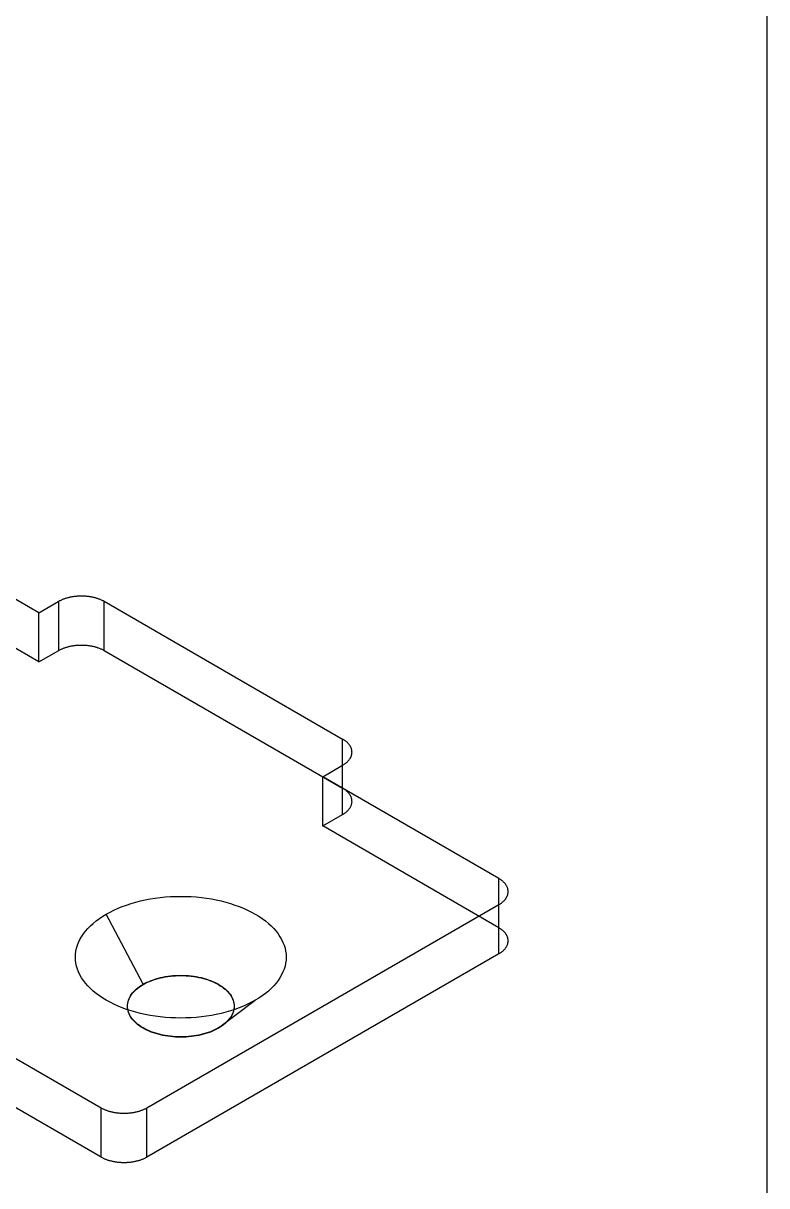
# Model space of a CAD drawing. Header units: inches. Extents: x 0.5 to 33.5, y 0.5 to 21.5.
# Drawn here: x 30.01 to 33.53, y 10.55 to 16.04 of the extents above; entities that cross this region are included whole.
import ezdxf

# ---------------------------------------------------------------- set-up
doc = ezdxf.new("R2010")
doc.units = ezdxf.units.IN
doc.header["$MEASUREMENT"] = 0

msp = doc.modelspace()

# ---------------------------------------------------------------- linework, layer by layer
at = {"layer": 'OUTLINE'}
for p, q in [((33.5278, 21.5278), (33.5278, 0.4722)), ((30.0878, 13.254), (29.256, 13.7343)), ((30.0878, 13.0216), (29.256, 13.5019)), ((30.0878, 13.254), (30.1817, 13.3082)), ((30.1817, 13.3082), (30.1843, 13.3097)), ((30.1817, 13.0759), (30.1817, 13.3082)), ((30.1843, 13.3097), (30.1871, 13.3112)), ((30.1871, 13.3112), (30.1899, 13.3126)), ((30.1899, 13.3126), (30.1927, 13.314)), ((30.1927, 13.314), (30.1956, 13.3154)), ((30.1956, 13.3154), (30.1986, 13.3167)), ((30.1986, 13.3167), (30.2016, 13.3179)), ((30.2016, 13.3179), (30.2047, 13.3191)), ((30.2047, 13.3191), (30.2078, 13.3203)), ((30.2078, 13.3203), (30.211, 13.3214)), ((30.211, 13.3214), (30.2142, 13.3225)), ((30.2142, 13.3225), (30.2174, 13.3236)), ((30.2174, 13.3236), (30.2208, 13.3245)), ((30.2208, 13.3245), (30.2241, 13.3255)), ((30.2241, 13.3255), (30.2275, 13.3264)), ((30.2275, 13.3264), (30.2309, 13.3272)), ((30.2309, 13.3272), (30.2344, 13.328)), ((30.2344, 13.328), (30.2379, 13.3288)), ((30.2379, 13.3288), (30.2414, 13.3295)), ((30.2414, 13.3295), (30.2449, 13.3301)), ((30.2449, 13.3301), (30.2485, 13.3307)), ((30.2485, 13.3307), (30.2521, 13.3313)), ((30.2521, 13.3313), (30.2557, 13.3318)), ((30.2557, 13.3318), (30.2594, 13.3322)), ((30.2594, 13.3322), (30.263, 13.3326)), ((30.263, 13.3326), (30.2667, 13.333)), ((30.2667, 13.333), (30.2704, 13.3332)), ((30.2704, 13.3332), (30.2741, 13.3335)), ((30.2741, 13.3335), (30.2778, 13.3337)), ((30.2778, 13.3337), (30.2815, 13.3338)), ((30.2815, 13.3338), (30.2853, 13.3339)), ((30.2853, 13.3339), (30.289, 13.3339)), ((30.289, 13.3339), (30.2927, 13.3339)), ((30.2927, 13.3339), (30.2964, 13.3338)), ((30.2964, 13.3338), (30.3002, 13.3337)), ((30.3002, 13.3337), (30.3039, 13.3335)), ((30.3039, 13.3335), (30.3076, 13.3332)), ((30.3076, 13.3332), (30.3113, 13.333)), ((30.3113, 13.333), (30.3149, 13.3326)), ((30.3149, 13.3326), (30.3186, 13.3322)), ((30.3186, 13.3322), (30.3222, 13.3318)), ((30.3222, 13.3318), (30.3259, 13.3313)), ((30.3259, 13.3313), (30.3295, 13.3307)), ((30.3295, 13.3307), (30.3331, 13.3301)), ((30.3331, 13.3301), (30.3366, 13.3295)), ((30.3366, 13.3295), (30.3401, 13.3288)), ((30.3401, 13.3288), (30.3436, 13.328)), ((30.3436, 13.328), (30.3471, 13.3272)), ((30.3471, 13.3272), (30.3505, 13.3264)), ((30.3505, 13.3264), (30.3539, 13.3255)), ((30.3539, 13.3255), (30.3572, 13.3245)), ((30.3572, 13.3245), (30.3605, 13.3236)), ((30.3605, 13.3236), (30.3638, 13.3225)), ((30.3638, 13.3225), (30.367, 13.3214)), ((30.367, 13.3214), (30.3702, 13.3203)), ((30.3702, 13.3203), (30.3733, 13.3191)), ((30.3733, 13.3191), (30.3764, 13.3179)), ((30.3764, 13.3179), (30.3794, 13.3167)), ((30.3794, 13.3167), (30.3824, 13.3154)), ((30.3824, 13.3154), (30.3853, 13.314)), ((30.3853, 13.314), (30.3881, 13.3126)), ((30.3881, 13.3126), (30.3909, 13.3112)), ((30.3909, 13.3112), (30.3937, 13.3097)), ((30.3937, 13.3097), (30.3963, 13.3082)), ((30.3963, 13.3082), (31.5232, 12.6576)), ((30.3963, 13.0759), (30.3963, 13.3082)), ((30.0878, 13.0216), (30.0878, 13.254)), ((30.0878, 13.0216), (30.1817, 13.0759)), ((30.1817, 13.0759), (30.1843, 13.0774)), ((30.1843, 13.0774), (30.1871, 13.0788)), ((30.1871, 13.0788), (30.1899, 13.0803)), ((30.1899, 13.0803), (30.1927, 13.0816)), ((30.1927, 13.0816), (30.1956, 13.083)), ((30.1956, 13.083), (30.1986, 13.0843)), ((30.1986, 13.0843), (30.2016, 13.0855)), ((30.2016, 13.0855), (30.2047, 13.0868)), ((30.2047, 13.0868), (30.2078, 13.0879)), ((30.2078, 13.0879), (30.211, 13.0891)), ((30.211, 13.0891), (30.2142, 13.0901)), ((30.2142, 13.0901), (30.2174, 13.0912)), ((30.2174, 13.0912), (30.2208, 13.0922)), ((30.2208, 13.0922), (30.2241, 13.0931)), ((30.2241, 13.0931), (30.2275, 13.094)), ((30.2275, 13.094), (30.2309, 13.0949)), ((30.2309, 13.0949), (30.2344, 13.0957)), ((30.2344, 13.0957), (30.2379, 13.0964)), ((30.2379, 13.0964), (30.2414, 13.0971)), ((30.2414, 13.0971), (30.2449, 13.0978)), ((30.2449, 13.0978), (30.2485, 13.0984)), ((30.2485, 13.0984), (30.2521, 13.0989)), ((30.2521, 13.0989), (30.2557, 13.0994)), ((30.2557, 13.0994), (30.2594, 13.0998)), ((30.2594, 13.0998), (30.263, 13.1002)), ((30.263, 13.1002), (30.2667, 13.1006)), ((30.2667, 13.1006), (30.2704, 13.1009)), ((30.2704, 13.1009), (30.2741, 13.1011)), ((30.2741, 13.1011), (30.2778, 13.1013)), ((30.2778, 13.1013), (30.2815, 13.1014)), ((30.2815, 13.1014), (30.2853, 13.1015)), ((30.2853, 13.1015), (30.289, 13.1015)), ((30.289, 13.1015), (30.2927, 13.1015)), ((30.2927, 13.1015), (30.2964, 13.1014)), ((30.2964, 13.1014), (30.3002, 13.1013)), ((30.3002, 13.1013), (30.3039, 13.1011)), ((30.3039, 13.1011), (30.3076, 13.1009)), ((30.3076, 13.1009), (30.3113, 13.1006)), ((30.3113, 13.1006), (30.3149, 13.1002)), ((30.3149, 13.1002), (30.3186, 13.0998)), ((30.3186, 13.0998), (30.3222, 13.0994)), ((30.3222, 13.0994), (30.3259, 13.0989)), ((30.3259, 13.0989), (30.3295, 13.0984)), ((30.3295, 13.0984), (30.3331, 13.0978)), ((30.3331, 13.0978), (30.3366, 13.0971)), ((30.3366, 13.0971), (30.3401, 13.0964)), ((30.3401, 13.0964), (30.3436, 13.0957)), ((30.3436, 13.0957), (30.3471, 13.0949)), ((30.3471, 13.0949), (30.3505, 13.094)), ((30.3505, 13.094), (30.3539, 13.0931)), ((30.3539, 13.0931), (30.3572, 13.0922)), ((30.3572, 13.0922), (30.3605, 13.0912)), ((30.3605, 13.0912), (30.3638, 13.0901)), ((30.3638, 13.0901), (30.367, 13.0891)), ((30.367, 13.0891), (30.3702, 13.0879)), ((30.3702, 13.0879), (30.3733, 13.0868)), ((30.3733, 13.0868), (30.3764, 13.0855)), ((30.3764, 13.0855), (30.3794, 13.0843)), ((30.3794, 13.0843), (30.3824, 13.083)), ((30.3824, 13.083), (30.3853, 13.0816)), ((30.3853, 13.0816), (30.3881, 13.0803)), ((30.3881, 13.0803), (30.3909, 13.0788)), ((30.3909, 13.0788), (30.3937, 13.0774)), ((30.3937, 13.0774), (30.3963, 13.0759)), ((30.3963, 13.0759), (31.5232, 12.4252)), ((30.3829, 10.9148), (27.3778, 12.6498)), ((31.5258, 12.656), (31.5232, 12.6576)), ((31.5232, 12.4252), (31.5232, 12.6576)), ((31.5284, 12.6545), (31.5258, 12.656)), ((31.5308, 12.6529), (31.5284, 12.6545)), ((31.5332, 12.6512), (31.5308, 12.6529)), ((31.5356, 12.6495), (31.5332, 12.6512)), ((31.5378, 12.6478), (31.5356, 12.6495)), ((31.54, 12.6461), (31.5378, 12.6478)), ((31.5421, 12.6443), (31.54, 12.6461)), ((31.5441, 12.6425), (31.5421, 12.6443)), ((31.5461, 12.6407), (31.5441, 12.6425)), ((31.548, 12.6388), (31.5461, 12.6407)), ((31.5498, 12.6369), (31.548, 12.6388)), ((31.5515, 12.635), (31.5498, 12.6369)), ((31.5531, 12.6331), (31.5515, 12.635)), ((31.5547, 12.6311), (31.5531, 12.6331)), ((31.5561, 12.6292), (31.5547, 12.6311)), ((31.5575, 12.6272), (31.5561, 12.6292)), ((31.5588, 12.6251), (31.5575, 12.6272)), ((31.56, 12.6231), (31.5588, 12.6251)), ((31.5612, 12.6211), (31.56, 12.6231)), ((31.5622, 12.619), (31.5612, 12.6211)), ((31.5612, 12.5702), (31.5622, 12.5722)), ((31.5631, 12.6169), (31.5622, 12.619)), ((31.5622, 12.5722), (31.5631, 12.5743)), ((31.564, 12.6148), (31.5631, 12.6169)), ((31.5631, 12.5743), (31.564, 12.5764)), ((31.5648, 12.6127), (31.564, 12.6148)), ((31.564, 12.5764), (31.5648, 12.5785)), ((31.5655, 12.6106), (31.5648, 12.6127)), ((31.5648, 12.5785), (31.5655, 12.5806)), ((31.566, 12.6085), (31.5655, 12.6106)), ((31.5655, 12.5806), (31.566, 12.5828)), ((31.5666, 12.6063), (31.566, 12.6085)), ((31.566, 12.5828), (31.5666, 12.5849)), ((31.567, 12.6042), (31.5666, 12.6063)), ((31.5666, 12.5849), (31.567, 12.587)), ((31.5673, 12.6021), (31.567, 12.6042)), ((31.567, 12.587), (31.5673, 12.5892)), ((31.5675, 12.5999), (31.5673, 12.6021)), ((31.5673, 12.5892), (31.5675, 12.5913)), ((31.5676, 12.5978), (31.5675, 12.5999)), ((31.5675, 12.5913), (31.5676, 12.5935)), ((31.5677, 12.5956), (31.5676, 12.5978)), ((31.5676, 12.5935), (31.5677, 12.5956)), ((31.4293, 12.4794), (31.5232, 12.5337)), ((31.5232, 12.5337), (31.5258, 12.5352)), ((31.5232, 12.3013), (31.5232, 12.5337)), ((31.5258, 12.5352), (31.5284, 12.5368)), ((31.5284, 12.5368), (31.5308, 12.5384)), ((31.5308, 12.5384), (31.5332, 12.54)), ((31.5332, 12.54), (31.5356, 12.5417)), ((31.5356, 12.5417), (31.5378, 12.5434)), ((31.5378, 12.5434), (31.54, 12.5452)), ((31.54, 12.5452), (31.5421, 12.5469)), ((31.5421, 12.5469), (31.5441, 12.5487)), ((31.5441, 12.5487), (31.5461, 12.5506)), ((31.5461, 12.5506), (31.548, 12.5524)), ((31.548, 12.5524), (31.5498, 12.5543)), ((31.5498, 12.5543), (31.5515, 12.5562)), ((31.5515, 12.5562), (31.5531, 12.5582)), ((31.5531, 12.5582), (31.5547, 12.5601)), ((31.5547, 12.5601), (31.5561, 12.5621)), ((31.5561, 12.5621), (31.5575, 12.5641)), ((31.5575, 12.5641), (31.5588, 12.5661)), ((31.5588, 12.5661), (31.56, 12.5681)), ((31.56, 12.5681), (31.5612, 12.5702)), ((32.2611, 11.9992), (31.4293, 12.4794)), ((31.4293, 12.2471), (31.4293, 12.4794)), ((30.3829, 10.6824), (27.3778, 12.4175)), ((31.5258, 12.4237), (31.5232, 12.4252)), ((31.5284, 12.4221), (31.5258, 12.4237)), ((31.5308, 12.4205), (31.5284, 12.4221)), ((31.5332, 12.4188), (31.5308, 12.4205)), ((31.5356, 12.4172), (31.5332, 12.4188)), ((31.5378, 12.4155), (31.5356, 12.4172)), ((31.54, 12.4137), (31.5378, 12.4155)), ((31.5421, 12.4119), (31.54, 12.4137)), ((31.5441, 12.4101), (31.5421, 12.4119)), ((31.5461, 12.4083), (31.5441, 12.4101)), ((31.548, 12.4064), (31.5461, 12.4083)), ((31.5498, 12.4046), (31.548, 12.4064)), ((31.5515, 12.4026), (31.5498, 12.4046)), ((31.5531, 12.4007), (31.5515, 12.4026)), ((31.5547, 12.3988), (31.5531, 12.4007)), ((31.5561, 12.3968), (31.5547, 12.3988)), ((31.5575, 12.3948), (31.5561, 12.3968)), ((31.5588, 12.3928), (31.5575, 12.3948)), ((31.56, 12.3907), (31.5588, 12.3928)), ((31.5612, 12.3887), (31.56, 12.3907)), ((31.5622, 12.3866), (31.5612, 12.3887)), ((31.5631, 12.3845), (31.5622, 12.3866)), ((31.564, 12.3824), (31.5631, 12.3845)), ((31.5648, 12.3803), (31.564, 12.3824)), ((31.5655, 12.3782), (31.5648, 12.3803)), ((31.566, 12.3761), (31.5655, 12.3782)), ((31.5666, 12.374), (31.566, 12.3761)), ((31.566, 12.3504), (31.5666, 12.3525)), ((31.567, 12.3718), (31.5666, 12.374)), ((31.5666, 12.3525), (31.567, 12.3547)), ((31.5673, 12.3697), (31.567, 12.3718)), ((31.567, 12.3547), (31.5673, 12.3568)), ((31.5675, 12.3675), (31.5673, 12.3697)), ((31.5673, 12.3568), (31.5675, 12.3589)), ((31.5676, 12.3654), (31.5675, 12.3675)), ((31.5675, 12.3589), (31.5676, 12.3611)), ((31.5677, 12.3632), (31.5676, 12.3654)), ((31.5676, 12.3611), (31.5677, 12.3632)), ((31.4293, 12.2471), (31.5232, 12.3013)), ((31.5232, 12.3013), (31.5258, 12.3028)), ((31.5258, 12.3028), (31.5284, 12.3044)), ((31.5284, 12.3044), (31.5308, 12.306)), ((31.5308, 12.306), (31.5332, 12.3077)), ((31.5332, 12.3077), (31.5356, 12.3093)), ((31.5356, 12.3093), (31.5378, 12.311)), ((31.5378, 12.311), (31.54, 12.3128)), ((31.54, 12.3128), (31.5421, 12.3146)), ((31.5421, 12.3146), (31.5441, 12.3164)), ((31.5441, 12.3164), (31.5461, 12.3182)), ((31.5461, 12.3182), (31.548, 12.3201)), ((31.548, 12.3201), (31.5498, 12.3219)), ((31.5498, 12.3219), (31.5515, 12.3238)), ((31.5515, 12.3238), (31.5531, 12.3258)), ((31.5531, 12.3258), (31.5547, 12.3277)), ((31.5547, 12.3277), (31.5561, 12.3297)), ((31.5561, 12.3297), (31.5575, 12.3317)), ((31.5575, 12.3317), (31.5588, 12.3337)), ((31.5588, 12.3337), (31.56, 12.3358)), ((31.56, 12.3358), (31.5612, 12.3378)), ((31.5612, 12.3378), (31.5622, 12.3399)), ((31.5622, 12.3399), (31.5631, 12.342)), ((31.5631, 12.342), (31.564, 12.344)), ((31.564, 12.344), (31.5648, 12.3462)), ((31.5648, 12.3462), (31.5655, 12.3483)), ((31.5655, 12.3483), (31.566, 12.3504)), ((32.2611, 11.7668), (31.4293, 12.2471)), ((32.2637, 11.9977), (32.2611, 11.9992)), ((32.2611, 11.7668), (32.2611, 11.9992)), ((32.2662, 11.9961), (32.2637, 11.9977)), ((32.2687, 11.9945), (32.2662, 11.9961)), ((32.2711, 11.9928), (32.2687, 11.9945)), ((32.2734, 11.9911), (32.2711, 11.9928)), ((32.2757, 11.9894), (32.2734, 11.9911)), ((32.2779, 11.9877), (32.2757, 11.9894)), ((32.28, 11.9859), (32.2779, 11.9877)), ((32.282, 11.9841), (32.28, 11.9859)), ((32.284, 11.9823), (32.282, 11.9841)), ((32.2858, 11.9804), (32.284, 11.9823)), ((32.2876, 11.9785), (32.2858, 11.9804)), ((32.2893, 11.9766), (32.2876, 11.9785)), ((32.291, 11.9747), (32.2893, 11.9766)), ((32.2925, 11.9727), (32.291, 11.9747)), ((32.294, 11.9708), (32.2925, 11.9727)), ((32.2954, 11.9688), (32.294, 11.9708)), ((32.2967, 11.9668), (32.2954, 11.9688)), ((30.6855, 11.9117), (30.7097, 11.9135)), ((30.7097, 11.9135), (30.7341, 11.9145)), ((30.7341, 11.9145), (30.7585, 11.9148)), ((30.7585, 11.9148), (30.783, 11.9145)), ((30.783, 11.9145), (30.8073, 11.9135)), ((30.8073, 11.9135), (30.8316, 11.9117)), ((32.2979, 11.9647), (32.2967, 11.9668)), ((32.299, 11.9627), (32.2979, 11.9647)), ((32.3001, 11.9606), (32.299, 11.9627)), ((32.299, 11.9118), (32.3001, 11.9139)), ((32.301, 11.9585), (32.3001, 11.9606)), ((32.3001, 11.9139), (32.301, 11.9159)), ((32.3019, 11.9564), (32.301, 11.9585)), ((32.301, 11.9159), (32.3019, 11.918)), ((32.3026, 11.9543), (32.3019, 11.9564)), ((32.3019, 11.918), (32.3026, 11.9201)), ((32.3033, 11.9522), (32.3026, 11.9543)), ((32.3026, 11.9201), (32.3033, 11.9222)), ((32.3039, 11.9501), (32.3033, 11.9522)), ((32.3033, 11.9222), (32.3039, 11.9244)), ((32.3044, 11.948), (32.3039, 11.9501)), ((32.3039, 11.9244), (32.3044, 11.9265)), ((32.3048, 11.9458), (32.3044, 11.948)), ((32.3044, 11.9265), (32.3048, 11.9286)), ((32.3051, 11.9437), (32.3048, 11.9458)), ((32.3048, 11.9286), (32.3051, 11.9308)), ((32.3054, 11.9415), (32.3051, 11.9437)), ((32.3051, 11.9308), (32.3054, 11.9329)), ((32.3055, 11.9394), (32.3054, 11.9415)), ((32.3054, 11.9329), (32.3055, 11.9351)), ((32.3056, 11.9372), (32.3055, 11.9394)), ((32.3055, 11.9351), (32.3056, 11.9372)), ((30.4427, 11.8496), (30.462, 11.8583)), ((30.462, 11.8583), (30.482, 11.8664)), ((30.482, 11.8664), (30.5026, 11.8739)), ((30.5026, 11.8739), (30.5239, 11.8809)), ((30.5239, 11.8809), (30.5457, 11.8872)), ((30.5457, 11.8872), (30.568, 11.893)), ((30.568, 11.893), (30.5908, 11.898)), ((30.5908, 11.898), (30.614, 11.9025)), ((32.2611, 11.8753), (30.5976, 10.9148)), ((30.614, 11.9025), (30.6376, 11.9062)), ((30.6376, 11.9062), (30.6614, 11.9093)), ((30.6614, 11.9093), (30.6855, 11.9117)), ((30.8316, 11.9117), (30.8557, 11.9093)), ((30.8557, 11.9093), (30.8795, 11.9062)), ((30.8795, 11.9062), (30.9031, 11.9025)), ((30.9031, 11.9025), (30.9263, 11.898)), ((30.9263, 11.898), (30.9491, 11.893)), ((30.9491, 11.893), (30.9714, 11.8872)), ((30.9714, 11.8872), (30.9932, 11.8809)), ((30.9932, 11.8809), (31.0145, 11.8739)), ((31.0145, 11.8739), (31.0351, 11.8664)), ((31.0351, 11.8664), (31.0551, 11.8583)), ((31.0551, 11.8583), (31.0744, 11.8496)), ((32.2611, 11.8753), (32.2637, 11.8768)), ((32.2611, 11.6429), (32.2611, 11.8753)), ((32.2637, 11.8768), (32.2662, 11.8784)), ((32.2662, 11.8784), (32.2687, 11.88)), ((32.2687, 11.88), (32.2711, 11.8816)), ((32.2711, 11.8816), (32.2734, 11.8833)), ((32.2734, 11.8833), (32.2757, 11.885)), ((32.2757, 11.885), (32.2779, 11.8868)), ((32.2779, 11.8868), (32.28, 11.8885)), ((32.28, 11.8885), (32.282, 11.8903)), ((32.282, 11.8903), (32.284, 11.8922)), ((32.284, 11.8922), (32.2858, 11.894)), ((32.2858, 11.894), (32.2876, 11.8959)), ((32.2876, 11.8959), (32.2893, 11.8978)), ((32.2893, 11.8978), (32.291, 11.8998)), ((32.291, 11.8998), (32.2925, 11.9017)), ((32.2925, 11.9017), (32.294, 11.9037)), ((32.294, 11.9037), (32.2954, 11.9057)), ((32.2954, 11.9057), (32.2967, 11.9077)), ((32.2967, 11.9077), (32.2979, 11.9097)), ((32.2979, 11.9097), (32.299, 11.9118)), ((30.3587, 11.7986), (30.3737, 11.8097)), ((30.3737, 11.8097), (30.3897, 11.8204)), ((30.3897, 11.8204), (30.4065, 11.8306)), ((30.4065, 11.8306), (30.4242, 11.8404)), ((30.5804, 11.4993), (30.4065, 11.8306)), ((30.4242, 11.8404), (30.4427, 11.8496)), ((31.0744, 11.8496), (31.0929, 11.8404)), ((31.0929, 11.8404), (31.1106, 11.8306)), ((31.1106, 11.8306), (31.1274, 11.8204)), ((31.1274, 11.8204), (31.1434, 11.8097)), ((31.1434, 11.8097), (31.1584, 11.7986)), ((30.2986, 11.7374), (30.3085, 11.7503)), ((30.3085, 11.7503), (30.3195, 11.7629)), ((30.3195, 11.7629), (30.3315, 11.7752)), ((30.3315, 11.7752), (30.3446, 11.7871)), ((30.3446, 11.7871), (30.3587, 11.7986)), ((31.1584, 11.7986), (31.1725, 11.7871)), ((31.1725, 11.7871), (31.1856, 11.7752)), ((31.1856, 11.7752), (31.1976, 11.7629)), ((31.1976, 11.7629), (31.2086, 11.7503)), ((31.2086, 11.7503), (31.2185, 11.7374)), ((32.2637, 11.7653), (32.2611, 11.7668)), ((32.2662, 11.7637), (32.2637, 11.7653)), ((32.2687, 11.7621), (32.2662, 11.7637)), ((32.2711, 11.7605), (32.2687, 11.7621)), ((32.2734, 11.7588), (32.2711, 11.7605)), ((32.2757, 11.7571), (32.2734, 11.7588)), ((32.2779, 11.7553), (32.2757, 11.7571)), ((32.28, 11.7535), (32.2779, 11.7553)), ((32.282, 11.7517), (32.28, 11.7535)), ((32.284, 11.7499), (32.282, 11.7517)), ((32.2858, 11.7481), (32.284, 11.7499)), ((30.2703, 11.6835), (30.2756, 11.6972)), ((30.2756, 11.6972), (30.2821, 11.7108)), ((30.2821, 11.7108), (30.2898, 11.7242)), ((30.2898, 11.7242), (30.2986, 11.7374)), ((31.2185, 11.7374), (31.2273, 11.7242)), ((31.2273, 11.7242), (31.2349, 11.7108)), ((31.2349, 11.7108), (31.2415, 11.6972)), ((31.2415, 11.6972), (31.2468, 11.6835)), ((32.2876, 11.7462), (32.2858, 11.7481)), ((32.2893, 11.7443), (32.2876, 11.7462)), ((32.291, 11.7423), (32.2893, 11.7443)), ((32.2925, 11.7404), (32.291, 11.7423)), ((32.294, 11.7384), (32.2925, 11.7404)), ((32.2954, 11.7364), (32.294, 11.7384)), ((32.2967, 11.7344), (32.2954, 11.7364)), ((32.2979, 11.7323), (32.2967, 11.7344)), ((32.299, 11.7303), (32.2979, 11.7323)), ((32.3001, 11.7282), (32.299, 11.7303)), ((32.301, 11.7262), (32.3001, 11.7282)), ((32.3019, 11.7241), (32.301, 11.7262)), ((32.3026, 11.722), (32.3019, 11.7241)), ((32.3033, 11.7198), (32.3026, 11.722)), ((32.3039, 11.7177), (32.3033, 11.7198)), ((32.3044, 11.7156), (32.3039, 11.7177)), ((32.3039, 11.692), (32.3044, 11.6941)), ((32.3048, 11.7134), (32.3044, 11.7156)), ((32.3044, 11.6941), (32.3048, 11.6963)), ((32.3051, 11.7113), (32.3048, 11.7134)), ((32.3048, 11.6963), (32.3051, 11.6984)), ((32.3054, 11.7092), (32.3051, 11.7113)), ((32.3051, 11.6984), (32.3054, 11.7006)), ((32.3055, 11.707), (32.3054, 11.7092)), ((32.3054, 11.7006), (32.3055, 11.7027)), ((32.3056, 11.7049), (32.3055, 11.707)), ((32.3055, 11.7027), (32.3056, 11.7049)), ((30.2607, 11.6274), (30.2613, 11.6415)), ((30.2613, 11.6415), (30.2631, 11.6556)), ((30.2631, 11.6556), (30.2661, 11.6696)), ((30.2661, 11.6696), (30.2703, 11.6835)), ((32.2611, 11.6429), (30.5976, 10.6824)), ((31.2468, 11.6835), (31.251, 11.6696)), ((31.251, 11.6696), (31.254, 11.6556)), ((31.254, 11.6556), (31.2558, 11.6415)), ((31.2558, 11.6415), (31.2564, 11.6274)), ((32.2611, 11.6429), (32.2637, 11.6444)), ((32.2637, 11.6444), (32.2662, 11.646)), ((32.2662, 11.646), (32.2687, 11.6476)), ((32.2687, 11.6476), (32.2711, 11.6493)), ((32.2711, 11.6493), (32.2734, 11.6509)), ((32.2734, 11.6509), (32.2757, 11.6527)), ((32.2757, 11.6527), (32.2779, 11.6544)), ((32.2779, 11.6544), (32.28, 11.6562)), ((32.28, 11.6562), (32.282, 11.658)), ((32.282, 11.658), (32.284, 11.6598)), ((32.284, 11.6598), (32.2858, 11.6617)), ((32.2858, 11.6617), (32.2876, 11.6635)), ((32.2876, 11.6635), (32.2893, 11.6655)), ((32.2893, 11.6655), (32.291, 11.6674)), ((32.291, 11.6674), (32.2925, 11.6693)), ((32.2925, 11.6693), (32.294, 11.6713)), ((32.294, 11.6713), (32.2954, 11.6733)), ((32.2954, 11.6733), (32.2967, 11.6753)), ((32.2967, 11.6753), (32.2979, 11.6774)), ((32.2979, 11.6774), (32.299, 11.6794)), ((32.299, 11.6794), (32.3001, 11.6815)), ((32.3001, 11.6815), (32.301, 11.6836)), ((32.301, 11.6836), (32.3019, 11.6857)), ((32.3019, 11.6857), (32.3026, 11.6878)), ((32.3026, 11.6878), (32.3033, 11.6899)), ((32.3033, 11.6899), (32.3039, 11.692)), ((30.2613, 11.6133), (30.2607, 11.6274)), ((30.2631, 11.5992), (30.2613, 11.6133)), ((30.2661, 11.5852), (30.2631, 11.5992)), ((30.2703, 11.5713), (30.2661, 11.5852)), ((31.251, 11.5852), (31.2468, 11.5713)), ((31.254, 11.5992), (31.251, 11.5852)), ((31.2558, 11.6133), (31.254, 11.5992)), ((31.2564, 11.6274), (31.2558, 11.6133)), ((30.2756, 11.5576), (30.2703, 11.5713)), ((30.2821, 11.544), (30.2756, 11.5576)), ((30.2898, 11.5306), (30.2821, 11.544)), ((30.2986, 11.5174), (30.2898, 11.5306)), ((30.6508, 11.5279), (30.6621, 11.5308)), ((30.6508, 11.5265), (30.6621, 11.5294)), ((30.6621, 11.5308), (30.6737, 11.5334)), ((30.6621, 11.5294), (30.6737, 11.532)), ((30.6737, 11.5334), (30.6854, 11.5356)), ((30.6737, 11.532), (30.6854, 11.5342)), ((30.6854, 11.5356), (30.6973, 11.5376)), ((30.6854, 11.5342), (30.6973, 11.5361)), ((30.6973, 11.5376), (30.7094, 11.5391)), ((30.6973, 11.5361), (30.7094, 11.5377)), ((30.7094, 11.5391), (30.7216, 11.5403)), ((30.7094, 11.5377), (30.7216, 11.5389)), ((30.7216, 11.5403), (30.7338, 11.5412)), ((30.7216, 11.5389), (30.7338, 11.5398)), ((30.7338, 11.5412), (30.7462, 11.5417)), ((30.7338, 11.5398), (30.7462, 11.5403)), ((30.7462, 11.5417), (30.7585, 11.5419)), ((30.7462, 11.5403), (30.7585, 11.5405)), ((30.7585, 11.5419), (30.7709, 11.5417)), ((30.7585, 11.5405), (30.7709, 11.5403)), ((30.7709, 11.5417), (30.7832, 11.5412)), ((30.7709, 11.5403), (30.7832, 11.5398)), ((30.7832, 11.5412), (30.7955, 11.5403)), ((30.7832, 11.5398), (30.7955, 11.5389)), ((30.7955, 11.5403), (30.8077, 11.5391)), ((30.7955, 11.5389), (30.8077, 11.5377)), ((30.8077, 11.5391), (30.8198, 11.5376)), ((30.8077, 11.5377), (30.8198, 11.5361)), ((30.8198, 11.5376), (30.8317, 11.5356)), ((30.8198, 11.5361), (30.8317, 11.5342)), ((30.8317, 11.5356), (30.8434, 11.5334)), ((30.8317, 11.5342), (30.8434, 11.532)), ((30.8434, 11.5334), (30.855, 11.5308)), ((30.8434, 11.532), (30.855, 11.5294)), ((30.855, 11.5308), (30.8663, 11.5279)), ((30.855, 11.5294), (30.8663, 11.5265)), ((31.2273, 11.5306), (31.2185, 11.5174)), ((31.2349, 11.544), (31.2273, 11.5306)), ((31.2415, 11.5576), (31.2349, 11.544)), ((31.2468, 11.5713), (31.2415, 11.5576)), ((30.3085, 11.5045), (30.2986, 11.5174)), ((30.3195, 11.4919), (30.3085, 11.5045)), ((30.3315, 11.4796), (30.3195, 11.4919)), ((30.3446, 11.4677), (30.3315, 11.4796)), ((30.5424, 11.4712), (30.549, 11.4773)), ((30.5424, 11.4698), (30.549, 11.4758)), ((30.549, 11.4773), (30.5562, 11.4831)), ((30.549, 11.4758), (30.5562, 11.4817)), ((30.5562, 11.4831), (30.5638, 11.4887)), ((30.5562, 11.4817), (30.5638, 11.4873)), ((30.5638, 11.4887), (30.5719, 11.4941)), ((30.5638, 11.4873), (30.5719, 11.4927)), ((30.5719, 11.4941), (30.5804, 11.4993)), ((30.5719, 11.4927), (30.5804, 11.4979)), ((30.5804, 11.4993), (30.5893, 11.5042)), ((30.5804, 11.4979), (30.5893, 11.5028)), ((30.5804, 11.4979), (30.5804, 11.4993)), ((30.5893, 11.5042), (30.5987, 11.5089)), ((30.5893, 11.5028), (30.5987, 11.5075)), ((30.5987, 11.5089), (30.6085, 11.5133)), ((30.5987, 11.5075), (30.6085, 11.5119)), ((30.6085, 11.5133), (30.6186, 11.5174)), ((30.6085, 11.5119), (30.6186, 11.516)), ((30.6186, 11.5174), (30.629, 11.5212)), ((30.6186, 11.516), (30.629, 11.5198)), ((30.629, 11.5212), (30.6398, 11.5247)), ((30.629, 11.5198), (30.6398, 11.5233)), ((30.6398, 11.5247), (30.6508, 11.5279)), ((30.6398, 11.5233), (30.6508, 11.5265)), ((30.8663, 11.5279), (30.8773, 11.5247)), ((30.8663, 11.5265), (30.8773, 11.5233)), ((30.8773, 11.5247), (30.8881, 11.5212)), ((30.8773, 11.5233), (30.8881, 11.5198)), ((30.8881, 11.5212), (30.8985, 11.5174)), ((30.8881, 11.5198), (30.8985, 11.516)), ((30.8985, 11.5174), (30.9086, 11.5133)), ((30.8985, 11.516), (30.9086, 11.5119)), ((30.9086, 11.5133), (30.9184, 11.5089)), ((30.9086, 11.5119), (30.9184, 11.5075)), ((30.9184, 11.5089), (30.9277, 11.5042)), ((30.9184, 11.5075), (30.9277, 11.5028)), ((30.9277, 11.5042), (30.9367, 11.4993)), ((30.9277, 11.5028), (30.9367, 11.4979)), ((30.9367, 11.4993), (30.9452, 11.4941)), ((30.9367, 11.4979), (30.9452, 11.4927)), ((30.9452, 11.4941), (30.9533, 11.4887)), ((30.9452, 11.4927), (30.9533, 11.4873)), ((30.9533, 11.4887), (30.9609, 11.4831)), ((30.9533, 11.4873), (30.9609, 11.4817)), ((30.9609, 11.4831), (30.968, 11.4773)), ((30.9609, 11.4817), (30.968, 11.4758)), ((30.968, 11.4773), (30.9747, 11.4712)), ((30.968, 11.4758), (30.9747, 11.4698)), ((31.1856, 11.4796), (31.1725, 11.4677)), ((31.1976, 11.4919), (31.1856, 11.4796)), ((31.2086, 11.5045), (31.1976, 11.4919)), ((31.2185, 11.5174), (31.2086, 11.5045)), ((30.3587, 11.4562), (30.3446, 11.4677)), ((30.3737, 11.4451), (30.3587, 11.4562)), ((30.3897, 11.4344), (30.3737, 11.4451)), ((30.4065, 11.4242), (30.3897, 11.4344)), ((30.4242, 11.4144), (30.4065, 11.4242)), ((30.5093, 11.4178), (30.5114, 11.4248)), ((30.5093, 11.4164), (30.5114, 11.4234)), ((30.5114, 11.4248), (30.5141, 11.4318)), ((30.5114, 11.4234), (30.5141, 11.4304)), ((30.5141, 11.4318), (30.5174, 11.4387)), ((30.5141, 11.4304), (30.5174, 11.4373)), ((30.5174, 11.4387), (30.5213, 11.4454)), ((30.5174, 11.4373), (30.5213, 11.444)), ((30.5213, 11.4454), (30.5258, 11.4521)), ((30.5213, 11.444), (30.5258, 11.4507)), ((30.5258, 11.4521), (30.5308, 11.4586)), ((30.5258, 11.4507), (30.5308, 11.4572)), ((30.5308, 11.4586), (30.5363, 11.465)), ((30.5308, 11.4572), (30.5363, 11.4636)), ((30.5363, 11.465), (30.5424, 11.4712)), ((30.5363, 11.4636), (30.5424, 11.4698)), ((30.9367, 11.2936), (31.1106, 11.4242)), ((30.9747, 11.4712), (30.9807, 11.465)), ((30.9747, 11.4698), (30.9807, 11.4636)), ((30.9807, 11.465), (30.9863, 11.4586)), ((30.9807, 11.4636), (30.9863, 11.4572)), ((30.9863, 11.4586), (30.9913, 11.4521)), ((30.9863, 11.4572), (30.9913, 11.4507)), ((30.9913, 11.4521), (30.9958, 11.4454)), ((30.9913, 11.4507), (30.9958, 11.444)), ((30.9958, 11.4454), (30.9997, 11.4387)), ((30.9958, 11.444), (30.9997, 11.4373)), ((30.9997, 11.4387), (31.0029, 11.4318)), ((30.9997, 11.4373), (31.0029, 11.4304)), ((31.0029, 11.4318), (31.0057, 11.4248)), ((31.0029, 11.4304), (31.0057, 11.4234)), ((31.0057, 11.4248), (31.0078, 11.4178)), ((31.0057, 11.4234), (31.0078, 11.4164)), ((31.1106, 11.4242), (31.0929, 11.4144)), ((31.1274, 11.4344), (31.1106, 11.4242)), ((31.1434, 11.4451), (31.1274, 11.4344)), ((31.1584, 11.4562), (31.1434, 11.4451)), ((31.1725, 11.4677), (31.1584, 11.4562)), ((30.4427, 11.4052), (30.4242, 11.4144)), ((30.462, 11.3965), (30.4427, 11.4052)), ((30.482, 11.3884), (30.462, 11.3965)), ((30.5026, 11.3809), (30.482, 11.3884)), ((30.5239, 11.3739), (30.5026, 11.3809)), ((30.5066, 11.3964), (30.5069, 11.4036)), ((30.5066, 11.395), (30.5069, 11.4022)), ((30.5069, 11.3893), (30.5066, 11.3964)), ((30.5069, 11.3879), (30.5066, 11.395)), ((30.5069, 11.4036), (30.5078, 11.4107)), ((30.5069, 11.4022), (30.5078, 11.4093)), ((30.5078, 11.3822), (30.5069, 11.3893)), ((30.5078, 11.3808), (30.5069, 11.3879)), ((30.5078, 11.4107), (30.5093, 11.4178)), ((30.5078, 11.4093), (30.5093, 11.4164)), ((30.5093, 11.3751), (30.5078, 11.3822)), ((30.5093, 11.3737), (30.5078, 11.3808)), ((30.5114, 11.3681), (30.5093, 11.3751)), ((30.5114, 11.3666), (30.5093, 11.3737)), ((30.5141, 11.3611), (30.5114, 11.3681)), ((30.5141, 11.3597), (30.5114, 11.3666)), ((30.5457, 11.3676), (30.5239, 11.3739)), ((30.568, 11.3618), (30.5457, 11.3676)), ((30.9714, 11.3676), (30.9491, 11.3618)), ((30.9932, 11.3739), (30.9714, 11.3676)), ((31.0145, 11.3809), (30.9932, 11.3739)), ((31.0057, 11.3681), (31.0029, 11.3611)), ((31.0057, 11.3666), (31.0029, 11.3597)), ((31.0078, 11.3751), (31.0057, 11.3681)), ((31.0078, 11.3737), (31.0057, 11.3666)), ((31.0078, 11.4178), (31.0093, 11.4107)), ((31.0078, 11.4164), (31.0093, 11.4093)), ((31.0093, 11.3822), (31.0078, 11.3751)), ((31.0093, 11.3808), (31.0078, 11.3737)), ((31.0093, 11.4107), (31.0102, 11.4036)), ((31.0093, 11.4093), (31.0102, 11.4022)), ((31.0102, 11.3893), (31.0093, 11.3822)), ((31.0102, 11.3879), (31.0093, 11.3808)), ((31.0102, 11.4036), (31.0105, 11.3964)), ((31.0102, 11.4022), (31.0105, 11.395)), ((31.0105, 11.3964), (31.0102, 11.3893)), ((31.0105, 11.395), (31.0102, 11.3879)), ((31.0351, 11.3884), (31.0145, 11.3809)), ((31.0551, 11.3965), (31.0351, 11.3884)), ((31.0744, 11.4052), (31.0551, 11.3965)), ((31.0929, 11.4144), (31.0744, 11.4052)), ((30.5174, 11.3542), (30.5141, 11.3611)), ((30.5174, 11.3528), (30.5141, 11.3597)), ((30.5213, 11.3474), (30.5174, 11.3542)), ((30.5213, 11.346), (30.5174, 11.3528)), ((30.5258, 11.3408), (30.5213, 11.3474)), ((30.5258, 11.3394), (30.5213, 11.346)), ((30.5308, 11.3342), (30.5258, 11.3408)), ((30.5308, 11.3328), (30.5258, 11.3394)), ((30.5363, 11.3279), (30.5308, 11.3342)), ((30.5363, 11.3265), (30.5308, 11.3328)), ((30.5424, 11.3217), (30.5363, 11.3279)), ((30.5424, 11.3202), (30.5363, 11.3265)), ((30.549, 11.3156), (30.5424, 11.3217)), ((30.549, 11.3142), (30.5424, 11.3202)), ((30.5562, 11.3098), (30.549, 11.3156)), ((30.5562, 11.3084), (30.549, 11.3142)), ((30.5638, 11.3042), (30.5562, 11.3098)), ((30.5908, 11.3568), (30.568, 11.3618)), ((30.614, 11.3523), (30.5908, 11.3568)), ((30.6376, 11.3486), (30.614, 11.3523)), ((30.6614, 11.3455), (30.6376, 11.3486)), ((30.6855, 11.3431), (30.6614, 11.3455)), ((30.7097, 11.3413), (30.6855, 11.3431)), ((30.7341, 11.3403), (30.7097, 11.3413)), ((30.7585, 11.34), (30.7341, 11.3403)), ((30.783, 11.3403), (30.7585, 11.34)), ((30.8073, 11.3413), (30.783, 11.3403)), ((30.8316, 11.3431), (30.8073, 11.3413)), ((30.8557, 11.3455), (30.8316, 11.3431)), ((30.8795, 11.3486), (30.8557, 11.3455)), ((30.9031, 11.3523), (30.8795, 11.3486)), ((30.9263, 11.3568), (30.9031, 11.3523)), ((30.9491, 11.3618), (30.9263, 11.3568)), ((30.9609, 11.3098), (30.9533, 11.3042)), ((30.968, 11.3156), (30.9609, 11.3098)), ((30.968, 11.3142), (30.9609, 11.3084)), ((30.9747, 11.3217), (30.968, 11.3156)), ((30.9747, 11.3202), (30.968, 11.3142)), ((30.9807, 11.3279), (30.9747, 11.3217)), ((30.9807, 11.3265), (30.9747, 11.3202)), ((30.9863, 11.3342), (30.9807, 11.3279)), ((30.9863, 11.3328), (30.9807, 11.3265)), ((30.9913, 11.3408), (30.9863, 11.3342)), ((30.9913, 11.3394), (30.9863, 11.3328)), ((30.9958, 11.3474), (30.9913, 11.3408)), ((30.9958, 11.346), (30.9913, 11.3394)), ((30.9997, 11.3542), (30.9958, 11.3474)), ((30.9997, 11.3528), (30.9958, 11.346)), ((31.0029, 11.3611), (30.9997, 11.3542)), ((31.0029, 11.3597), (30.9997, 11.3528)), ((30.5638, 11.3027), (30.5562, 11.3084)), ((30.5719, 11.2987), (30.5638, 11.3042)), ((30.5719, 11.2973), (30.5638, 11.3027)), ((30.5804, 11.2936), (30.5719, 11.2987)), ((30.5804, 11.2922), (30.5719, 11.2973)), ((30.5893, 11.2887), (30.5804, 11.2936)), ((30.5893, 11.2872), (30.5804, 11.2922)), ((30.5987, 11.284), (30.5893, 11.2887)), ((30.5987, 11.2826), (30.5893, 11.2872)), ((30.6085, 11.2796), (30.5987, 11.284)), ((30.6085, 11.2782), (30.5987, 11.2826)), ((30.6186, 11.2755), (30.6085, 11.2796)), ((30.6186, 11.2741), (30.6085, 11.2782)), ((30.629, 11.2717), (30.6186, 11.2755)), ((30.629, 11.2703), (30.6186, 11.2741)), ((30.6398, 11.2681), (30.629, 11.2717)), ((30.6398, 11.2667), (30.629, 11.2703)), ((30.6508, 11.2649), (30.6398, 11.2681)), ((30.6508, 11.2635), (30.6398, 11.2667)), ((30.6621, 11.262), (30.6508, 11.2649)), ((30.6621, 11.2606), (30.6508, 11.2635)), ((30.6737, 11.2595), (30.6621, 11.262)), ((30.6737, 11.2581), (30.6621, 11.2606)), ((30.6854, 11.2572), (30.6737, 11.2595)), ((30.6854, 11.2558), (30.6737, 11.2581)), ((30.6973, 11.2553), (30.6854, 11.2572)), ((30.6973, 11.2539), (30.6854, 11.2558)), ((30.7094, 11.2538), (30.6973, 11.2553)), ((30.8198, 11.2553), (30.8077, 11.2538)), ((30.8317, 11.2572), (30.8198, 11.2553)), ((30.8317, 11.2558), (30.8198, 11.2539)), ((30.8434, 11.2595), (30.8317, 11.2572)), ((30.8434, 11.2581), (30.8317, 11.2558)), ((30.855, 11.262), (30.8434, 11.2595)), ((30.855, 11.2606), (30.8434, 11.2581)), ((30.8663, 11.2649), (30.855, 11.262)), ((30.8663, 11.2635), (30.855, 11.2606)), ((30.8773, 11.2681), (30.8663, 11.2649)), ((30.8773, 11.2667), (30.8663, 11.2635)), ((30.8881, 11.2717), (30.8773, 11.2681)), ((30.8881, 11.2703), (30.8773, 11.2667)), ((30.8985, 11.2755), (30.8881, 11.2717)), ((30.8985, 11.2741), (30.8881, 11.2703)), ((30.9086, 11.2796), (30.8985, 11.2755)), ((30.9086, 11.2782), (30.8985, 11.2741)), ((30.9184, 11.284), (30.9086, 11.2796)), ((30.9184, 11.2826), (30.9086, 11.2782)), ((30.9277, 11.2887), (30.9184, 11.284)), ((30.9277, 11.2872), (30.9184, 11.2826)), ((30.9367, 11.2936), (30.9277, 11.2887)), ((30.9367, 11.2922), (30.9277, 11.2872)), ((30.9452, 11.2987), (30.9367, 11.2936)), ((30.9452, 11.2973), (30.9367, 11.2922)), ((30.9367, 11.2922), (30.9367, 11.2936)), ((30.9533, 11.3042), (30.9452, 11.2987)), ((30.9533, 11.3027), (30.9452, 11.2973)), ((30.9609, 11.3084), (30.9533, 11.3027)), ((30.7094, 11.2524), (30.6973, 11.2539)), ((30.7216, 11.2525), (30.7094, 11.2538)), ((30.7216, 11.2511), (30.7094, 11.2524)), ((30.7338, 11.2517), (30.7216, 11.2525)), ((30.7338, 11.2503), (30.7216, 11.2511)), ((30.7462, 11.2511), (30.7338, 11.2517)), ((30.7462, 11.2497), (30.7338, 11.2503)), ((30.7585, 11.251), (30.7462, 11.2511)), ((30.7585, 11.2496), (30.7462, 11.2497)), ((30.7709, 11.2511), (30.7585, 11.251)), ((30.7709, 11.2497), (30.7585, 11.2496)), ((30.7832, 11.2517), (30.7709, 11.2511)), ((30.7832, 11.2503), (30.7709, 11.2497)), ((30.7955, 11.2525), (30.7832, 11.2517)), ((30.7955, 11.2511), (30.7832, 11.2503)), ((30.8077, 11.2538), (30.7955, 11.2525)), ((30.8077, 11.2524), (30.7955, 11.2511)), ((30.8198, 11.2539), (30.8077, 11.2524)), ((30.3856, 10.9133), (30.3829, 10.9148)), ((30.3829, 10.6824), (30.3829, 10.9148)), ((30.3883, 10.9118), (30.3856, 10.9133)), ((30.3911, 10.9104), (30.3883, 10.9118)), ((30.3939, 10.909), (30.3911, 10.9104)), ((30.3968, 10.9077), (30.3939, 10.909)), ((30.3998, 10.9064), (30.3968, 10.9077)), ((30.4028, 10.9051), (30.3998, 10.9064)), ((30.4059, 10.9039), (30.4028, 10.9051)), ((30.409, 10.9027), (30.4059, 10.9039)), ((30.4122, 10.9016), (30.409, 10.9027)), ((30.4154, 10.9005), (30.4122, 10.9016)), ((30.4187, 10.8995), (30.4154, 10.9005)), ((30.422, 10.8985), (30.4187, 10.8995)), ((30.4253, 10.8975), (30.422, 10.8985)), ((30.4287, 10.8966), (30.4253, 10.8975)), ((30.4321, 10.8958), (30.4287, 10.8966)), ((30.4356, 10.895), (30.4321, 10.8958)), ((30.4391, 10.8942), (30.4356, 10.895)), ((30.4426, 10.8935), (30.4391, 10.8942)), ((30.4462, 10.8929), (30.4426, 10.8935)), ((30.4497, 10.8923), (30.4462, 10.8929)), ((30.4533, 10.8917), (30.4497, 10.8923)), ((30.457, 10.8913), (30.4533, 10.8917)), ((30.4606, 10.8908), (30.457, 10.8913)), ((30.4643, 10.8904), (30.4606, 10.8908)), ((30.468, 10.8901), (30.4643, 10.8904)), ((30.4716, 10.8898), (30.468, 10.8901)), ((30.4754, 10.8895), (30.4716, 10.8898)), ((30.4791, 10.8894), (30.4754, 10.8895)), ((30.4828, 10.8892), (30.4791, 10.8894)), ((30.4865, 10.8891), (30.4828, 10.8892)), ((30.4902, 10.8891), (30.4865, 10.8891)), ((30.494, 10.8891), (30.4902, 10.8891)), ((30.4977, 10.8892), (30.494, 10.8891)), ((30.5014, 10.8894), (30.4977, 10.8892)), ((30.5051, 10.8895), (30.5014, 10.8894)), ((30.5088, 10.8898), (30.5051, 10.8895)), ((30.5125, 10.8901), (30.5088, 10.8898)), ((30.5162, 10.8904), (30.5125, 10.8901)), ((30.5198, 10.8908), (30.5162, 10.8904)), ((30.5235, 10.8913), (30.5198, 10.8908)), ((30.5271, 10.8917), (30.5235, 10.8913)), ((30.5307, 10.8923), (30.5271, 10.8917)), ((30.5343, 10.8929), (30.5307, 10.8923)), ((30.5378, 10.8935), (30.5343, 10.8929)), ((30.5414, 10.8942), (30.5378, 10.8935)), ((30.5449, 10.895), (30.5414, 10.8942)), ((30.5483, 10.8958), (30.5449, 10.895)), ((30.5517, 10.8966), (30.5483, 10.8958)), ((30.5551, 10.8975), (30.5517, 10.8966)), ((30.5585, 10.8985), (30.5551, 10.8975)), ((30.5618, 10.8995), (30.5585, 10.8985)), ((30.565, 10.9005), (30.5618, 10.8995)), ((30.5683, 10.9016), (30.565, 10.9005)), ((30.5714, 10.9027), (30.5683, 10.9016)), ((30.5746, 10.9039), (30.5714, 10.9027)), ((30.5776, 10.9051), (30.5746, 10.9039)), ((30.5806, 10.9064), (30.5776, 10.9051)), ((30.5836, 10.9077), (30.5806, 10.9064)), ((30.5865, 10.909), (30.5836, 10.9077)), ((30.5894, 10.9104), (30.5865, 10.909)), ((30.5922, 10.9118), (30.5894, 10.9104)), ((30.5949, 10.9133), (30.5922, 10.9118)), ((30.5976, 10.9148), (30.5949, 10.9133)), ((30.5976, 10.6824), (30.5976, 10.9148)), ((30.3856, 10.6809), (30.3829, 10.6824)), ((30.3883, 10.6794), (30.3856, 10.6809)), ((30.3911, 10.678), (30.3883, 10.6794)), ((30.3939, 10.6766), (30.3911, 10.678)), ((30.3968, 10.6753), (30.3939, 10.6766)), ((30.3998, 10.674), (30.3968, 10.6753)), ((30.4028, 10.6727), (30.3998, 10.674)), ((30.4059, 10.6715), (30.4028, 10.6727)), ((30.409, 10.6703), (30.4059, 10.6715)), ((30.4122, 10.6692), (30.409, 10.6703)), ((30.4154, 10.6681), (30.4122, 10.6692)), ((30.4187, 10.6671), (30.4154, 10.6681)), ((30.422, 10.6661), (30.4187, 10.6671)), ((30.4253, 10.6652), (30.422, 10.6661)), ((30.4287, 10.6643), (30.4253, 10.6652)), ((30.4321, 10.6634), (30.4287, 10.6643)), ((30.4356, 10.6626), (30.4321, 10.6634)), ((30.4391, 10.6619), (30.4356, 10.6626)), ((30.4426, 10.6612), (30.4391, 10.6619)), ((30.4462, 10.6605), (30.4426, 10.6612)), ((30.4497, 10.6599), (30.4462, 10.6605)), ((30.4533, 10.6594), (30.4497, 10.6599)), ((30.457, 10.6589), (30.4533, 10.6594)), ((30.4606, 10.6584), (30.457, 10.6589)), ((30.4643, 10.658), (30.4606, 10.6584)), ((30.468, 10.6577), (30.4643, 10.658)), ((30.4716, 10.6574), (30.468, 10.6577)), ((30.4754, 10.6572), (30.4716, 10.6574)), ((30.4791, 10.657), (30.4754, 10.6572)), ((30.4828, 10.6569), (30.4791, 10.657)), ((30.4865, 10.6568), (30.4828, 10.6569)), ((30.4902, 10.6567), (30.4865, 10.6568)), ((30.494, 10.6568), (30.4902, 10.6567)), ((30.4977, 10.6569), (30.494, 10.6568)), ((30.5014, 10.657), (30.4977, 10.6569)), ((30.5051, 10.6572), (30.5014, 10.657)), ((30.5088, 10.6574), (30.5051, 10.6572)), ((30.5125, 10.6577), (30.5088, 10.6574)), ((30.5162, 10.658), (30.5125, 10.6577)), ((30.5198, 10.6584), (30.5162, 10.658)), ((30.5235, 10.6589), (30.5198, 10.6584)), ((30.5271, 10.6594), (30.5235, 10.6589)), ((30.5307, 10.6599), (30.5271, 10.6594)), ((30.5343, 10.6605), (30.5307, 10.6599)), ((30.5378, 10.6612), (30.5343, 10.6605)), ((30.5414, 10.6619), (30.5378, 10.6612)), ((30.5449, 10.6626), (30.5414, 10.6619)), ((30.5483, 10.6634), (30.5449, 10.6626)), ((30.5517, 10.6643), (30.5483, 10.6634)), ((30.5551, 10.6652), (30.5517, 10.6643)), ((30.5585, 10.6661), (30.5551, 10.6652)), ((30.5618, 10.6671), (30.5585, 10.6661)), ((30.565, 10.6681), (30.5618, 10.6671)), ((30.5683, 10.6692), (30.565, 10.6681)), ((30.5714, 10.6703), (30.5683, 10.6692)), ((30.5746, 10.6715), (30.5714, 10.6703)), ((30.5776, 10.6727), (30.5746, 10.6715)), ((30.5806, 10.674), (30.5776, 10.6727)), ((30.5836, 10.6753), (30.5806, 10.674)), ((30.5865, 10.6766), (30.5836, 10.6753)), ((30.5894, 10.678), (30.5865, 10.6766)), ((30.5922, 10.6794), (30.5894, 10.678)), ((30.5949, 10.6809), (30.5922, 10.6794)), ((30.5976, 10.6824), (30.5949, 10.6809))]:
    msp.add_line(p, q, dxfattribs=at)

doc.saveas('drawing.dxf')
